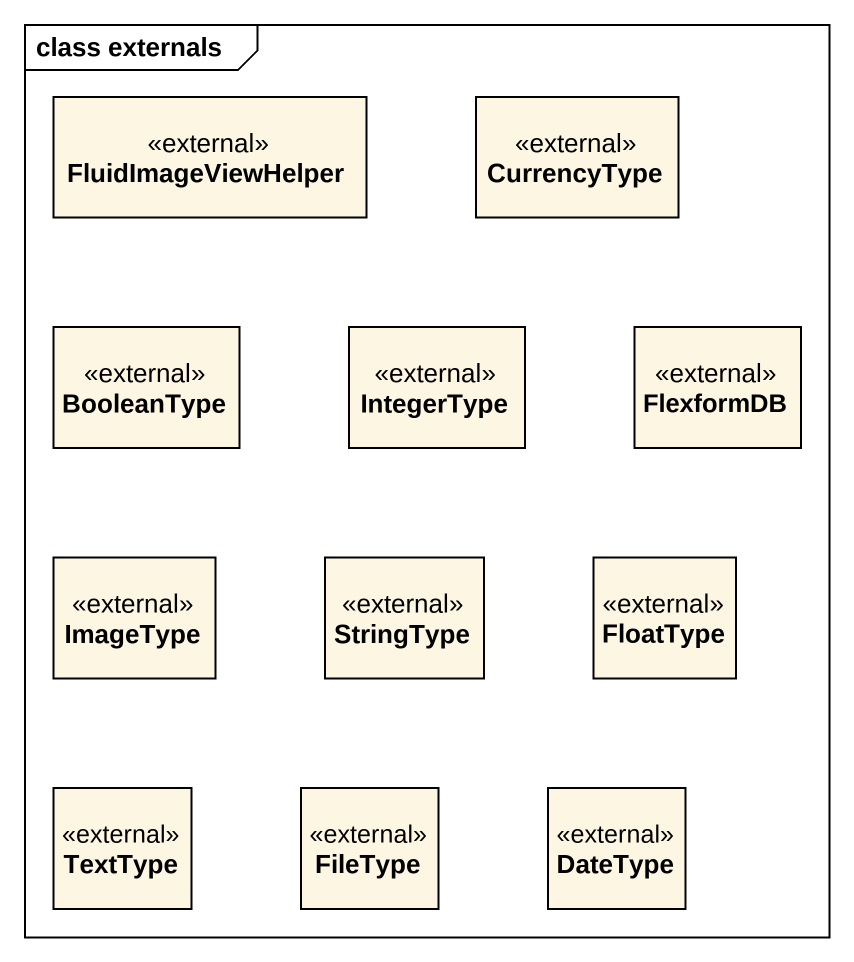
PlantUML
@startuml
mainframe class externals
hide circle
hide empty members
class FluidImageViewHelper <<external>>
class CurrencyType <<external>>
class BooleanType <<external>>
class IntegerType <<external>>
class FlexformDB <<external>>
class ImageType <<external>>
class StringType <<external>>
class FloatType <<external>>
class TextType <<external>>
class FileType <<external>>
class DateType <<external>>
@enduml
